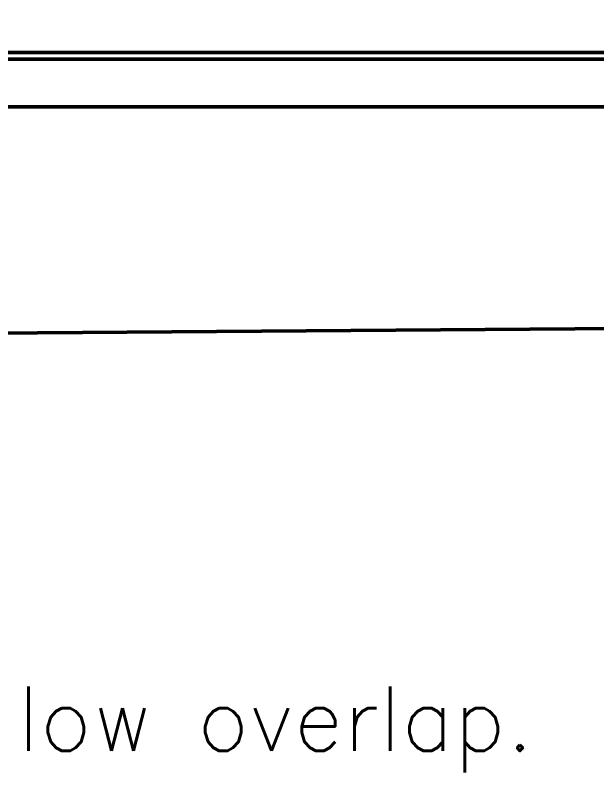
# Model space of a CAD drawing. Header units: inches. Extents: x 39 to 190, y 80 to 114.
# Drawn here: x 135.94 to 144.97, y 80.48 to 92.25 of the extents above; entities that cross this region are included whole.
import ezdxf

# ---------------------------------------------------------------- set-up
doc = ezdxf.new("R2010")
doc.units = ezdxf.units.IN
doc.header["$LTSCALE"] = 8
doc.header["$MEASUREMENT"] = 0
doc.layers.add('Visible (ANSI)', color=7, linetype='Continuous', lineweight=50)
doc.styles.add('Dim Text (Zurn)', font='')
doc.styles.add('ZURN', font='romans.shx')
doc.styles.get('Dim Text (Zurn)').set_extended_font_data('Tahoma', italic=True)
doc.dimstyles.new('Frac 1_32 (Zurn)', dxfattribs={"dimscale": 8, "dimtxt": 0.125, "dimasz": 0.098425, "dimexe": 0.125, "dimexo": 0.0625, "dimgap": 0.031496, "dimtad": 0, "dimtih": 1, "dimtoh": 1, "dimdec": 5, "dimrnd": 1e-08, "dimzin": 0, "dimdsep": 46, "dimlunit": 5, "dimtxsty": 'Dim Text (Zurn)', "dimcen": 0.09, "dimdle": 0.393701, "dimclrd": 256, "dimclre": 256, "dimclrt": 256, "dimadec": 0, "dimazin": 3, "dimtfac": 0.96, "dimtdec": 5, "dimtofl": 0, "dimtmove": 0, "dimatfit": 3, "dimfxl": 0, "dimtolj": 1, "dimtzin": 12, "dimlwd": -1, "dimlwe": -1, "dimarcsym": 0})

# ---------------------------------------------------------------- blocks, each defined once
blk = doc.blocks.new('*D4')
for p, q in [((65.339, 91.32), (65.339, 99.64)), ((187.838, 92.784), (187.838, 99.64)), ((66.126, 98.64), (121.71, 98.64)), ((187.051, 98.64), (131.467, 98.64))]:
    blk.add_line(p, q)
for points in [[(66.126, 98.771), (66.126, 98.509), (65.339, 98.64)], [(187.051, 98.771), (187.051, 98.509), (187.838, 98.64)]]:
    blk.add_solid(points)
at = {"layer": 'Defpoints', "color": 0}
for p in [(187.838, 98.64), (187.838, 92.284), (65.339, 90.82)]:
    blk.add_point(p, dxfattribs=at)
at = {"insert": (121.962, 99.926), "char_height": 1, "attachment_point": 1, "style": 'ZURN'}
blk.add_mtext('\\A1;122{\\H0.960000x;\\S1/2;} [3111]', dxfattribs=at)

msp = doc.modelspace()

# ---------------------------------------------------------------- linework, layer by layer
at = {"layer": 'Visible (ANSI)'}
for p, q in [((133.963386, 91.664861), (148.838386, 91.664861)), ((133.963386, 91.559861), (148.838386, 91.559861)), ((148.838386, 90.819861), (133.963386, 90.819861)), ((148.838386, 87.406755), (106.587761, 87.089875))]:
    msp.add_line(p, q, dxfattribs=at)

# ---------------------------------------------------------------- texts
at = {"insert": (100.836785, 82.157946), "char_height": 1, "attachment_point": 1, "style": 'ZURN'}
msp.add_mtext_dynamic_manual_height_columns('\\A1;NOTE: +Actual Channel length is 122{\\H0.7x;\\S1/2;} [3112] to allow overlap.', width=68.98675278, gutter_width=1, heights=[0], dxfattribs=at)

# ---------------------------------------------------------------- dimensions: what is measured, and where the dimension line sits
dim = msp.add_linear_dim(base=(187.838386, 98.639777), p1=(65.338546, 90.819861), p2=(187.838386, 92.283834), angle=180, dimstyle='Frac 1_32 (Zurn)', override={"dimtxsty": 'ZURN', "dimatfit": 1})
dim.commit()
dim.dimension.update_dxf_attribs({"geometry": '*D4', "text_midpoint": (126.588466, 98.639777), "dimtype": 160})

doc.saveas('drawing.dxf')
